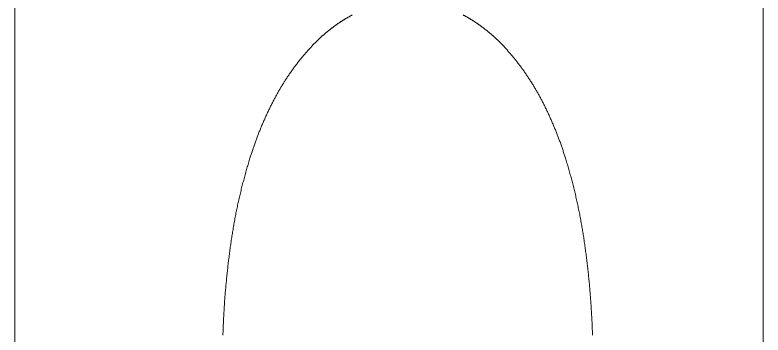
# Model space of a CAD drawing. Header units: millimetres. Extents: x -376000 to 292178, y -193032 to 188048.
# Drawn here: x -133552 to -132852, y -107638 to -107338 of the extents above; entities that cross this region are included whole.
import ezdxf

# ---------------------------------------------------------------- set-up
doc = ezdxf.new("R2010")
doc.units = ezdxf.units.MM
doc.layers.add('02_既存平面-内部建具・サッシ', color=7, linetype='Continuous', lineweight=18)
doc.layers.add('_区分表-C_A：塗（壁）-2 (2D)', color=7, linetype='Continuous', lineweight=5)
doc.layers.add('03_0.15', color=7, linetype='Continuous', lineweight=15, true_color=0x990099)

# ---------------------------------------------------------------- blocks, each defined once
blk = doc.blocks.new('グループ-417')
at = {"layer": '03_0.15'}
for points, knots in [([(-133236.64, -107338.08), (-133242.66, -107341.33), (-133248.41, -107345.17), (-133254.15, -107349.02), (-133259.57, -107353.44), (-133264.99, -107357.86), (-133270.04, -107362.82), (-133275.09, -107367.78), (-133279.73, -107373.24)], [0, 0, 0, 0.249989, 0.249989, 0.499985, 0.499985, 0.749989, 0.749989, 1, 1, 1]), ([(-133089.68, -107373.24), (-133094.32, -107367.78), (-133099.37, -107362.82), (-133104.42, -107357.86), (-133109.84, -107353.44), (-133115.26, -107349.02), (-133121, -107345.17), (-133126.75, -107341.33), (-133132.77, -107338.08)], [0, 0, 0, 0.250011, 0.250011, 0.500015, 0.500015, 0.750011, 0.750011, 1, 1, 1]), ([(-133279.73, -107373.24), (-133288.49, -107383.3), (-133296.1, -107394.52), (-133303.71, -107405.74), (-133310.06, -107417.95)], [0, 0, 0, 0.499989, 0.499989, 1, 1, 1]), ([(-133059.35, -107417.95), (-133065.7, -107405.74), (-133073.31, -107394.52), (-133080.92, -107383.3), (-133089.68, -107373.24)], [0, 0, 0, 0.500011, 0.500011, 1, 1, 1]), ([(-133310.06, -107417.95), (-133316.89, -107431.08), (-133322.55, -107444.92), (-133328.21, -107458.77), (-133332.63, -107473.19)], [0, 0, 0, 0.499994, 0.499994, 1, 1, 1]), ([(-133036.78, -107473.19), (-133041.2, -107458.77), (-133046.86, -107444.92), (-133052.52, -107431.08), (-133059.35, -107417.95)], [0, 0, 0, 0.500006, 0.500006, 1, 1, 1]), ([(-133332.63, -107473.19), (-133338.6, -107492.66), (-133343.03, -107512.65), (-133347.46, -107532.65), (-133350.31, -107553.01)], [0, 0, 0, 0.499997, 0.499997, 1, 1, 1]), ([(-133019.1, -107553.01), (-133021.95, -107532.65), (-133026.38, -107512.65), (-133030.81, -107492.66), (-133036.78, -107473.19)], [0, 0, 0, 0.500003, 0.500003, 1, 1, 1])]:
    blk.add_open_spline(points, degree=2, knots=knots, dxfattribs=at)
for points in [[(-133350.31, -107553.01), (-133356.34, -107595.19), (-133357.62, -107637.91)], [(-133011.79, -107637.91), (-133013.06, -107595.19), (-133019.1, -107553.01)]]:
    blk.add_open_spline(points, degree=2, dxfattribs=at)
blk = doc.blocks.new('グループ-418')
at = {"layer": '03_0.15', "flags": 128}
blk.add_lwpolyline([(-133552.21, -106486.4), (-132852.21, -106486.4), (-132852.21, -108084.4), (-133552.21, -108084.4)], close=True, dxfattribs=at)
at = {"layer": '03_0.15', "color": 7}
blk.add_blockref('グループ-417', (0, 0), dxfattribs=at)
blk = doc.blocks.new('区分表-C_A：塗（壁）-2 (2D)')
at = {"layer": '02_既存平面-内部建具・サッシ', "color": 7, "transparency": 33554559}
blk.add_blockref('グループ-418', (0, 0), dxfattribs=at)

msp = doc.modelspace()

# ---------------------------------------------------------------- block references
at = {"layer": '_区分表-C_A：塗（壁）-2 (2D)'}
msp.add_blockref('区分表-C_A：塗（壁）-2 (2D)', (0, 0), dxfattribs=at)

doc.saveas('drawing.dxf')
